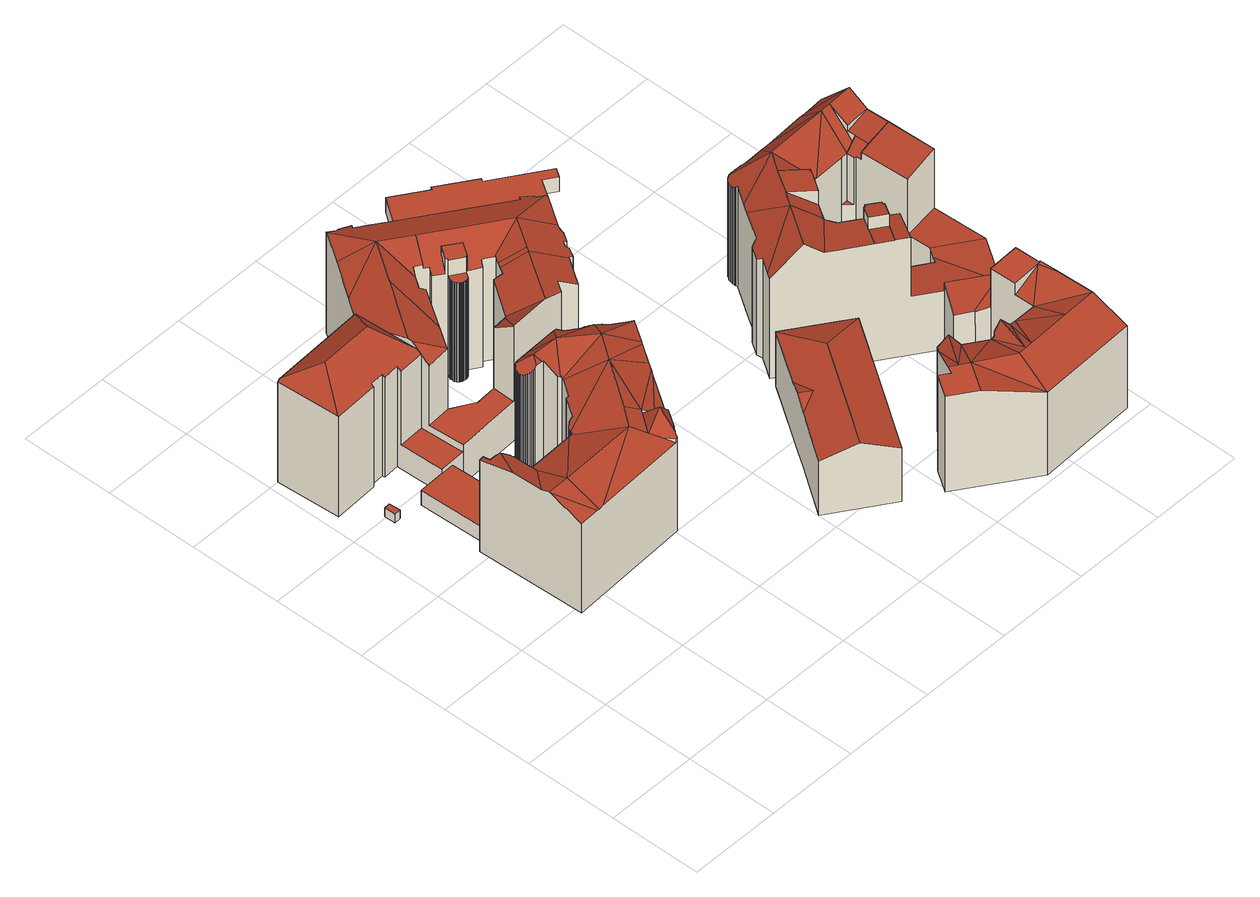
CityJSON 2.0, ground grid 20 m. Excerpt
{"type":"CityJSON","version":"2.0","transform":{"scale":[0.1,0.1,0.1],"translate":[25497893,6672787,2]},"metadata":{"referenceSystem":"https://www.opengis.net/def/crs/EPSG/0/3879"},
"CityObjects":{
"building1":{"type":"Building","attributes":{"dateOfConstruction":"2012-01-01","measuredHeight":2.1,"usage":"Muu rakennus","roofType":"1000"},"address":[{"Country":"Finland","Locality":"Helsinki"}],"geometry":[{"type":"Solid","lod":"2","boundaries":[[[[0,1,2,3]],[[4,5,6,7]],[[4,3,2,5]],[[5,2,1,6]],[[6,1,0,7]],[[7,0,3,4]]]],"semantics":{"surfaces":[{"type":"RoofSurface"},{"type":"GroundSurface"},{"type":"WallSurface"}],"values":[[0,1,2,2,2,2]]}}]},
"building2":{"type":"Building","attributes":{"dateOfConstruction":"2012-01-01","measuredHeight":3.6,"usage":"Autotalli","roofType":"1000"},"address":[{"Country":"Finland","Locality":"Helsinki"}],"geometry":[{"type":"Solid","lod":"2","boundaries":[[[[8,9,10,11,12,13,14,15,16,17,18,19,20,21,22,23,24,25]],[[26,27,28,29,30,31,32,33,34,35,36,37,38,39,40,41,42,43]],[[26,25,24,27]],[[27,24,23,28]],[[28,23,22,29]],[[29,22,21,30]],[[30,21,20,31]],[[31,20,19,32]],[[32,19,18,33]],[[33,18,17,34]],[[34,17,16,35]],[[35,16,15,36]],[[36,15,14,37]],[[37,14,13,38]],[[38,13,12,39]],[[39,12,11,40]],[[40,11,10,41]],[[41,10,9,42]],[[42,9,8,43]],[[43,8,25,26]]]],"semantics":{"surfaces":[{"type":"RoofSurface"},{"type":"GroundSurface"},{"type":"WallSurface"}],"values":[[0,1,2,2,2,2,2,2,2,2,2,2,2,2,2,2,2,2,2,2]]}}]},
"building3":{"type":"Building","attributes":{"dateOfConstruction":"1928-01-01","measuredHeight":29.9,"class":"Asuinkerrostalot","function":"Muut kerrostalot","usage":"Asuinrakennus","roofType":"3200;1000","storeysAboveGround":7},"address":[{"Country":"Finland","Locality":"Helsinki","ThoroughfareNumber":"6","ThoroughfareName":"Pormestarinrinne","PostCode":"00160"}],"geometry":[{"type":"Solid","lod":"2","boundaries":[[[[44,45,46,47]],[[48,49,50,51,52,53]],[[54,55,56,57,58,59,60,61,62,45,44,63]],[[64,57,56,65]],[[66,67,68,69,70,64,65,71,72,73,74,75,76,77,78,79,80,81]],[[73,72,54,63,82,74]],[[69,59,58,70]],[[65,56,55,71]],[[81,50,49,66]],[[82,47,46,83,77,76,75,74]],[[63,44,47,82]],[[68,67,66,49,48,53,60,59,69]],[[71,55,54,72]],[[70,58,57,64]],[[62,61,52,51,50,81,80,79,78,77,83]],[[62,83,46,45]],[[52,61,60,53]]]],"semantics":{"surfaces":[{"type":"RoofSurface"},{"type":"WallSurface"},{"type":"GroundSurface"}],"values":[[0,0,0,1,2,1,1,1,1,1,0,1,1,1,1,0,1]]}}]},
"building4":{"type":"Building","attributes":{"dateOfConstruction":"1897-01-01","measuredHeight":27.4,"class":"Asuinkerrostalot","function":"Muut kerrostalot","usage":"Asuinrakennus","roofType":"2100;2100;2100;2100;3900","storeysAboveGround":5},"address":[{"Country":"Finland","Locality":"Helsinki","ThoroughfareNumber":"2","ThoroughfareName":"Satamakatu","PostCode":"00160"}],"geometry":[{"type":"Solid","lod":"2","boundaries":[[[[84,85,86,87]],[[88,89,90,91]],[[92,93,94,95]],[[96,97,98,99]],[[100,101,102,103]],[[104,105,106,107]],[[108,109,89,88]],[[110,111,112,113]],[[114,115,116,117]],[[118,119,98,120,121,122,123]],[[124,125,126,127,128]],[[129,130,131,98]],[[107,106,132,133]],[[87,86,134,135]],[[136,137,96,99]],[[138,139,140,141]],[[142,143,109,108]],[[144,145,146,147]],[[148,149,150,151,152,104,107,133,84,87,135,153,154,155,92,95,156,157,158,159,160,161,162,163,164,165,142,108,88,91,166,167,168,169,170,171,172,100,103,173,174,175,176,177,178,179,180,181,182,183,184,185,114,117,186,187,110,113,188,189,190,191,192,193,194,195,196,197,198,199,200,201,202,203,204,205,206,207,208,209,210,211,138,141,212,213,214,215,216,144,147,217,218,219,220,221,222,223,224,225,226,227,228]],[[175,174,229,230,231,232]],[[233,234,235,236,237,238,239,240,241,242,243,146,145,244,131]],[[150,149,245,246,247]],[[220,240,239,221]],[[169,248,249,170]],[[250,128,127,251]],[[224,236,235,225]],[[136,252,253,254,255]],[[211,256,139,138]],[[227,257,258,228]],[[159,259,260,160]],[[223,237,236,224]],[[202,261,262,203]],[[136,255,258,257]],[[193,263,264,194]],[[195,265,266,196]],[[191,267,268,192]],[[131,269,270,232,231]],[[160,260,271,161]],[[272,123,122,164,163,273,274,275]],[[216,215,276,277,278]],[[156,279,280,157]],[[130,233,131]],[[164,122,121,165]],[[257,137,136]],[[201,200,281,282,283]],[[284,285,286,247,246,253,287]],[[148,228,258,255,254,288]],[[275,274,251]],[[98,230,229,289,102,101,290,291,249,248,292,293,294,90,89,109,143,120]],[[98,131,231,230]],[[226,234,233,130,129,97,96,137,257,227]],[[222,238,237,223]],[[150,247,286,151]],[[97,129,98]],[[245,288,254,253,246]],[[269,295,296]],[[170,249,291,171]],[[91,90,294,166]],[[190,297,267,191]],[[133,132,85,84]],[[204,298,299,205]],[[181,300,301,182]],[[205,299,302,206]],[[303,304,284,305,118]],[[272,275,251,127]],[[179,306,307,180]],[[176,175,232,270,308]],[[217,243,242,218]],[[147,146,243,217]],[[168,292,248,169]],[[194,264,265,195]],[[131,244,278,277,269]],[[209,309,310,210]],[[118,123,272,127]],[[126,303,118,127]],[[210,310,256,211]],[[148,288,245,149]],[[144,216,278,244,145]],[[184,311,312,185]],[[151,286,285,304,303,126,125,313,152]],[[304,285,284]],[[189,314,297,190]],[[206,302,315,296,295,316,207]],[[317,269,296,315]],[[318,319,320,134,86,85,132,106,105]],[[180,307,300,181]],[[172,290,101,100]],[[218,242,241,219]],[[177,321,322,323,324,178]],[[178,324,306,179]],[[214,325,276,215]],[[252,99,305,287]],[[208,326,309,209]],[[182,301,327,183]],[[225,235,234,226]],[[185,312,115,114]],[[305,99,119,118]],[[99,98,119]],[[136,99,252]],[[183,327,311,184]],[[141,140,328,212]],[[167,293,292,168]],[[198,329,330,199]],[[277,276,325,331,328,140,139,256,310,309,326,316,295,269]],[[142,165,121,120,143]],[[201,283,261,202]],[[199,330,281,200]],[[253,252,287]],[[135,134,320,153]],[[221,239,238,222]],[[219,241,240,220]],[[212,328,331,213]],[[323,322,317]],[[332,188,113,112]],[[186,333,334,187]],[[196,266,335,197]],[[197,335,329,198]],[[213,331,325,214]],[[152,313,124,128,250,318,105,104]],[[171,291,290,172]],[[161,271,336,162]],[[305,284,287,305,118]],[[117,116,333,186]],[[313,125,124]],[[95,94,279,156]],[[173,289,229,174]],[[176,308,321,177]],[[103,102,289,173]],[[158,337,259,159]],[[166,294,293,167]],[[322,321,308,270,269,317]],[[317,315,302,299,298,262,261,283,282]],[[187,334,111,110]],[[154,338,339,155]],[[155,339,93,92]],[[203,262,298,204]],[[332,112,111,334,333,116,115,312,311,327,301,300,307,306,324,323,317,282,281,330,329,335,266,265,264,263,268,267,297,314]],[[157,280,337,158]],[[273,163,162,336]],[[154,153,320,319,338]],[[273,336,271,260,259,337,280,279,94,93,339,338,319,318,250,251,274]],[[188,332,314,189]],[[207,316,326,208]],[[119,98,119,118]],[[192,268,263,193]]]],"semantics":{"surfaces":[{"type":"WallSurface"},{"type":"RoofSurface"},{"type":"GroundSurface"}],"values":[[0,0,0,1,0,0,0,0,0,1,1,1,0,0,1,0,0,0,2,0,1,0,0,0,1,0,1,0,0,0,0,0,0,0,0,0,1,0,0,0,0,1,0,1,0,1,0,0,1,1,0,0,0,1,1,1,0,0,0,0,0,0,0,1,1,0,0,0,0,0,0,1,0,1,1,0,0,0,0,0,0,0,0,1,1,0,0,0,0,0,0,0,0,0,0,0,1,1,0,0,0,0,0,1,0,0,0,1,0,0,0,0,1,0,0,0,0,0,0,0,0,0,0,1,0,0,0,0,0,0,1,1,0,0,0,0,1,0,0,0,1,0,0,0,0]]}}]},
"building5":{"type":"Building","attributes":{"dateOfConstruction":"1912-01-01","measuredHeight":28.3,"class":"Asuinkerrostalot","function":"Muut kerrostalot","usage":"Asuinrakennus","roofType":"2100;2100;2100;1000;2100","storeysAboveGround":6},"address":[{"Country":"Finland","Locality":"Helsinki","ThoroughfareNumber":"4","ThoroughfareName":"Satamakatu","PostCode":"00160"}],"geometry":[{"type":"Solid","lod":"2","boundaries":[[[[340,341,342,343,344,345,346,347,348,349,350,351]],[[352,353,354,355,356,357,358,359]],[[360,361,354,353]],[[362,363,364,365,366]],[[367,368,369,370]],[[371,372,373,374]],[[375,376,377,378,379,380,381]],[[382,383,384,385]],[[386,387,388,389,342,341,340]],[[390,391,392,393]],[[394,395,391,390]],[[381,380,396,397]],[[374,373,398,399]],[[399,398,368,367]],[[400,401,402,392,391,395,403,404,405,406,407,408,409,410,411,412,413,414,415,416,417,418,419,420,421,422,423,369,368,398,373,372,424]],[[425,426,427,428]],[[389,343,342]],[[429,430,431,432]],[[433,421,420,434]],[[435,404,403,436]],[[437,438,439,440,441,442]],[[389,443,444,445,446,447,437,442,448,449,450,451,452,453,454,455,384,383,456,345,344]],[[457,458,459,460,388,387,386]],[[460,461,462,463,464,389,388]],[[432,431,465,466]],[[467,408,407,468]],[[469,438,437,447]],[[422,470,471,423]],[[436,403,395,394]],[[379,378,472,473]],[[474,411,410,475]],[[476,477,465,431,430,478,479,480,481,469,447,361,360]],[[482,483,484,485,477,476,486,487]],[[488,406,405,489]],[[490,491,492,493,494,495,496,497,498,499]],[[500,481,480,501]],[[496,495,494,502,365,364,503,504,505,506,507]],[[500,508,439,438,469,481]],[[509,510,511,512,513,514,461,460,459,458]],[[369,423,471,377,376,515,370]],[[385,384,455,516]],[[517,397,396,518,519,520,521]],[[475,410,409,522]],[[396,380,379,473,523,524,427,426,525,526,447,446,445,444,443,518]],[[527,401,400,528]],[[529,530,356,355,526,525,426,425]],[[531,532,533,534,490,499,535,457,386,340,351]],[[536,448,442,441]],[[537,402,401,527]],[[538,462,461,514]],[[539,428,427,524,540,541,542]],[[389,344,343]],[[366,365,502,543]],[[464,520,519,443,389]],[[493,543,502,494]],[[346,345,456,544]],[[545,412,411,474]],[[546,413,412,545]],[[454,453,452,451,450,547,548,549,550,551,516,455]],[[552,415,414,553]],[[544,456,383,382]],[[468,407,406,488]],[[554,449,448,536]],[[535,555,509,458,457]],[[498,555,535,499]],[[489,405,404,435]],[[556,557,487,486,476,360,558,559]],[[560,478,430,429]],[[561,479,478,560]],[[377,471,470,541,540,562,472,378]],[[508,500,501,561,560,429,432,466,485,484,483,482,563,564,565,566,567,568,569,570,534,533,532,531,351,350,349,348,347,346,544,382,385,516,551,550,549,548,547,554,536,441,440,439],[530,529,425,428,539,542,571,433,434,572,573,574,575,552,553,546,545,474,475,522,467,468,488,489,435,436,394,390,393,537,527,528,576,371,374,399,367,370,515,376,375,381,397,517,521,577,578,538,514,513,512,511,510,579,580,507,506,505,504,503,581,582,583,359,358,357,356]],[[364,363,584,585,583,582,581,503]],[[538,578,577,521,520,464,463,462]],[[501,480,479,561]],[[528,400,424,576]],[[576,424,372,371]],[[547,450,449,554]],[[482,487,557,563]],[[583,585,352,359]],[[422,421,433,571,542,541,470]],[[434,420,419,572]],[[572,419,418,573]],[[573,418,417,574]],[[534,570,569,568,567,566,565,564,556,559,362,366,543,493,492,491,490]],[[523,562,540,524]],[[393,392,402,537]],[[362,559,558,360,353,352,585,584,363]],[[361,447,526,355,354]],[[553,414,413,546]],[[563,557,556,564]],[[574,417,416,575]],[[522,409,408,467]],[[473,472,562,523]],[[555,498,497,496,507,580,579,510,509]],[[466,465,477,485]],[[575,416,415,552]],[[443,519,518]]]],"semantics":{"surfaces":[{"type":"WallSurface"},{"type":"RoofSurface"},{"type":"GroundSurface"}],"values":[[0,0,1,1,0,0,0,0,1,0,0,0,0,0,1,0,1,0,0,0,0,1,1,1,0,0,1,0,0,0,0,1,0,0,1,0,0,0,0,0,0,0,0,1,0,0,0,0,0,0,0,1,1,1,0,0,0,0,0,0,0,0,0,1,0,0,1,0,0,1,2,0,0,0,0,0,0,0,0,0,0,0,0,0,0,0,1,1,0,0,0,0,0,0,0,0,0]]}}]},
"building6":{"type":"Building","attributes":{"dateOfConstruction":"1869-01-01","measuredHeight":16.2,"class":"Toimistorakennukset","function":"Toimistorakennukset","usage":"Liikerakennus","roofType":"3200;3500","storeysAboveGround":3},"address":[{"Country":"Finland","Locality":"Helsinki","ThoroughfareNumber":"9a","ThoroughfareName":"Satamakatu","PostCode":"00160"}],"geometry":[{"type":"Solid","lod":"2","boundaries":[[[[586,587,588,589,590,591,592,593,594,595]],[[596,597,598]],[[599,598,597,600,601,602,594,593,592,591,590,589]],[[603,604,605,602,601]],[[606,607,603,601,600,596,598,599]],[[596,600,597]],[[608,604,603,607,606]],[[588,587,608,606,599,589]],[[587,586,595,605,604,608]],[[594,602,605,595]]]],"semantics":{"surfaces":[{"type":"GroundSurface"},{"type":"RoofSurface"},{"type":"WallSurface"}],"values":[[0,1,2,1,1,1,1,2,2,2]]}}]},
"building7":{"type":"Building","attributes":{"dateOfConstruction":"1938-01-01","measuredHeight":23.6,"class":"Asuinkerrostalot","function":"Muut kerrostalot","usage":"Liikerakennus","roofType":"2100;1000;2100;2100","storeysAboveGround":6},"address":[{"Country":"Finland","Locality":"Helsinki","ThoroughfareNumber":"1a","ThoroughfareName":"Luotsikatu","PostCode":"00160"}],"geometry":[{"type":"Solid","lod":"2","boundaries":[[[[609,610,611,612]],[[613,614,615]],[[616,617,618,619]],[[620,621,614,613,622,623,624,625,626]],[[627,628,629,630,631,632,633]],[[634,635,636]],[[632,637,624,623,633]],[[638,639,640,609,612]],[[641,610,619,618,642,635,634,629,628,643]],[[644,645,646,647]],[[627,648,643,628]],[[633,623,622,649]],[[644,626,625,650,651,645]],[[652,653,648,627,654]],[[655,656,657,646,645,651]],[[637,658,650,625,624]],[[653,652,659,660]],[[661,636,642,618,617]],[[630,662,631]],[[663,611,610,641]],[[655,651,650,658,664,662,665]],[[662,664,631]],[[622,613,649]],[[630,629,665]],[[629,634,636,665]],[[649,613,615,666]],[[666,615,667,668]],[[640,669,616,610,609]],[[664,658,637]],[[636,661,670]],[[636,635,642]],[[630,665,662]],[[614,621,667,615]],[[627,649,654]],[[656,655,665,670,661,617,616]],[[656,616,669,657]],[[620,671,672,668,667,621]],[[665,636,670]],[[672,659,652,654,649,666,668]],[[648,653,660,671,620,626,644,647,639,638,663,641,643]],[[619,610,616]],[[627,633,649]],[[639,647,646,657,669,640]],[[638,612,611,663]],[[672,671,660,659]],[[631,664,637,632]]]],"semantics":{"surfaces":[{"type":"RoofSurface"},{"type":"WallSurface"},{"type":"GroundSurface"}],"values":[[0,0,1,1,0,0,0,1,1,1,1,0,1,1,0,0,1,0,0,1,1,0,0,0,0,0,0,0,0,1,1,0,0,0,1,1,1,0,0,2,0,0,1,1,1,0]]}}]},
"building8":{"type":"Building","attributes":{"dateOfConstruction":"2003-01-01","measuredHeight":3.6,"class":"Talousrakennukset","function":"Talousrakennukset","usage":"Talousrakennus","roofType":"1000","storeysAboveGround":1},"address":[{"Country":"Finland","Locality":"Helsinki","ThoroughfareNumber":"4","ThoroughfareName":"Kanavaranta","PostCode":"00160"}],"geometry":[{"type":"Solid","lod":"2","boundaries":[[[[673,674,675,676]],[[677,678,679,680]],[[681,682,683,684]],[[685,681,684,686]],[[682,681,685,687,678,677,688,689,674,673]],[[678,687,690,679]],[[682,673,676,683]],[[688,677,680,691]],[[674,689,692,675]],[[689,688,691,692]],[[687,685,686,690]],[[676,675,692,691,680,679,690,686,684,683]]]],"semantics":{"surfaces":[{"type":"WallSurface"},{"type":"RoofSurface"},{"type":"GroundSurface"}],"values":[[0,0,0,0,1,0,0,0,0,0,0,2]]}}]},
"building9":{"type":"Building","attributes":{"dateOfConstruction":"1910-01-01","measuredHeight":31.8,"class":"Asuinkerrostalot","function":"Muut kerrostalot","usage":"Asuinrakennus","roofType":"2100;2100;2100"},"address":[{"Country":"Finland","Locality":"Helsinki","ThoroughfareNumber":"11","ThoroughfareName":"Satamakatu","PostCode":"00160"}],"geometry":[{"type":"Solid","lod":"2","boundaries":[[[[693,694,695,696]],[[697,698,699,700]],[[701,702,703,704]],[[705,706,707,708]],[[709,710,711,712,713,714,715,716,717,718]],[[719,720,721,722]],[[723,724,725,726,727,728,729,730,731,732,733,734]],[[708,707,735,736,737,738,739]],[[740,741,742,743,744]],[[745,746,747,748]],[[704,703,749,750]],[[751,752,753,754]],[[755,756,757,758]],[[759,760,761]],[[762,763,764,765]],[[766,767,768,769]],[[770,771,706,705,772]],[[763,762,773]],[[774,775,776,777,778,779,780,781]],[[765,764,782,783,784,785,697]],[[786,787,788,789,743,742,790,791,760,759,792,793]],[[782,794,783]],[[795,796,797,798,799,800,801]],[[712,711,802,803]],[[696,695,804,805]],[[806,741,740,807]],[[808,801,800,809]],[[810,811,812,813]],[[796,814,739,738,815,816,817,797]],[[769,768,746,745]],[[700,818,819,820,821,757,756,747,746,768,767,822,823,824,825,826,827,728,727]],[[736,735,720,719]],[[828,773,762,765,829,830]],[[831,823,822,832]],[[772,705,833]],[[799,798,834,835,809]],[[836,837,793,792,694,693,805,804,778,777]],[[838,839,840,841]],[[842,843,844,845]],[[845,844,846,847]],[[841,840,843,842]],[[807,848,849,850,851,852,853,854,855,856,857,858,734,733,732,731,730,729,859,860,861,862,831,832,766,769,745,748,755,758,863,864,865,866,867,868,869,870,751,754,871,701,704,750,810,813,838,841,842,845,847,872,873,874,875,876,877,878,879,880,881,882,806],[788,787,786,793,837,836,777,776,775,774,883,884,885,886,887,888,817,816,815,738,737,736,719,722,717,716,715,714,889,789]],[[868,890,891,869]],[[892,893,894]],[[895,833,705,708,739,814,796,795]],[[758,757,821,863]],[[693,696,805]],[[856,896,897,857]],[[774,781,898,883]],[[695,828,830]],[[750,749,811,810]],[[748,747,756,755]],[[780,779,697,700]],[[892,894,898,781,780,700,899]],[[813,812,839,838]],[[778,804,695,697,779]],[[695,830,829,765,697]],[[869,891,900,870]],[[885,884,883,898,894,893,901]],[[862,824,823,831]],[[819,818,902,867,866,865]],[[809,800,799]],[[697,785,698]],[[861,825,824,862]],[[722,721,718,717]],[[867,902,890,868]],[[903,904,770,772,833]],[[809,835,899,700,727,726,725,724]],[[754,753,905,871]],[[871,905,702,701]],[[885,901,906,886]],[[729,728,827,859]],[[859,827,826,860]],[[763,907,908,909,741,806,882,881,880,879,878,877,794,782,764]],[[870,900,752,751]],[[770,904,770,710,709,771]],[[791,908,907,910,761,760]],[[903,911,904]],[[912,913,896,856,855,854]],[[742,741,909,790]],[[802,711,710,770,904,911]],[[808,809,913,912]],[[864,820,819,865]],[[860,826,825,861]],[[832,822,767,766]],[[858,914,723,734]],[[828,915,907,763,773]],[[857,897,914,858]],[[853,852,851,850,849,848,807,740,803,802,911,903,833,895,795,801,808,912,854]],[[909,908,791,790]],[[834,798,797,817,888,887,886,906,916]],[[740,744,713,712,803]],[[846,699,698,785,784,783,794,877,876,875,874,873,872,847]],[[771,709,718,721,720,735,707,706]],[[863,821,820,864]],[[809,724,723,914,897,896,913]],[[916,906,901,893,892,899,835]],[[910,907,915,761]],[[713,744,743,789,889,714]],[[700,699,846,844,843,840,839,812,811,749,703,702,905,753,752,900,891,890,902,818]],[[694,792,759,761,915,828,695]],[[834,916,835]]]],"semantics":{"surfaces":[{"type":"WallSurface"},{"type":"RoofSurface"},{"type":"GroundSurface"}],"values":[[0,1,0,0,0,0,0,0,1,0,0,0,0,0,1,0,0,0,0,1,0,1,1,0,0,0,0,0,0,0,1,0,0,0,0,1,0,0,0,0,0,2,0,0,1,0,1,0,0,0,0,0,1,1,0,1,1,0,0,0,0,0,1,0,0,0,1,1,0,0,0,0,0,0,0,0,1,0,0,1,1,1,0,0,0,0,1,0,0,0,0,1,0,1,0,1,1,0,0,1,1,0]]}}]}
},
"vertices":[
[47,745,75],[61,746,75],[59,770,75],[46,769,75],[46,769,54],[59,770,54],[61,746,54],[47,745,54],
[123,613,79],[202,616,76],[203,617,76],[204,617,76],[205,617,76],[206,618,76],[207,618,76],[207,619,76],[208,619,76],[208,620,76],[209,621,76],[209,622,76],[210,623,76],[210,624,76],[210,625,76],[210,626,76],[205,754,76],[119,749,79],[119,749,43],[205,754,43],[210,626,43],[210,625,43],[210,624,43],[210,623,43],[209,622,43],[209,621,43],[208,620,43],[208,619,43],[207,619,43],[207,618,43],[206,618,43],[205,617,43],[204,617,43],[203,617,43],[202,616,43],[123,613,43],
[59,922,325],[174,928,325],[218,996,278],[9,985,278],[177,765,85],[178,752,85],[235,755,85],[234,768,85],[230,850,85],[174,847,85],[12,847,273],[109,852,273],[108,858,277],[139,860,277],[140,854,273],[174,856,274],[174,847,267],[230,850,267],[229,860,274],[12,848,274],[139,860,26],[108,858,26],[178,752,26],[177,765,26],[174,847,26],[174,856,26],[140,854,26],[109,852,26],[12,847,26],[12,848,26],[4,985,26],[9,985,26],[218,996,26],[222,996,26],[229,860,26],[230,850,26],[234,768,26],[235,755,26],[4,985,274],[222,996,274],
[148,597,16],[148,597,247],[150,596,247],[150,596,16],[290,552,16],[290,552,236],[292,555,236],[292,555,16],[160,591,16],[160,591,246],[162,589,245],[162,589,16],[496,546,238],[505,560,238],[444,598,267],[398,480,255],[313,568,16],[313,568,239],[316,568,239],[316,568,16],[123,613,16],[123,613,243],[133,614,243],[133,614,16],[289,550,16],[289,550,236],[332,701,16],[332,701,240],[332,703,240],[332,703,16],[336,695,16],[336,695,244],[335,696,243],[335,696,16],[344,459,267],[374,500,267],[287,546,237],[286,544,237],[285,541,237],[282,541,236],[129,451,266],[175,379,237],[178,379,237],[176,453,267],[129,452,267],[533,601,238],[536,605,238],[482,651,267],[133,597,247],[133,597,16],[152,596,247],[152,596,16],[416,465,246],[488,535,238],[495,703,16],[495,703,240],[498,702,239],[498,702,16],[287,547,16],[287,547,237],[514,695,16],[514,695,236],[516,693,237],[516,693,16],[407,410,16],[405,411,16],[395,396,16],[395,391,16],[131,377,16],[155,595,16],[157,594,16],[159,592,16],[164,588,16],[165,586,16],[166,584,16],[167,582,16],[168,580,16],[169,577,16],[170,575,16],[172,537,16],[285,541,16],[286,544,16],[294,557,16],[296,559,16],[299,561,16],[301,563,16],[304,565,16],[307,566,16],[310,567,16],[344,609,16],[348,607,16],[377,650,16],[370,653,16],[369,687,16],[349,687,16],[347,687,16],[345,688,16],[344,689,16],[342,690,16],[340,691,16],[339,692,16],[337,693,16],[334,698,16],[333,699,16],[331,705,16],[331,707,16],[331,709,16],[331,711,16],[331,713,16],[332,714,16],[332,716,16],[333,718,16],[334,720,16],[335,721,16],[336,723,16],[338,724,16],[339,726,16],[341,727,16],[342,728,16],[344,729,16],[346,729,16],[348,730,16],[349,730,16],[458,737,16],[460,720,16],[486,703,16],[489,703,16],[492,703,16],[501,702,16],[504,701,16],[506,699,16],[509,698,16],[512,696,16],[518,690,16],[520,688,16],[522,686,16],[523,683,16],[525,680,16],[526,677,16],[526,675,16],[552,657,16],[558,656,16],[567,651,16],[432,452,16],[434,450,16],[348,607,239],[373,643,237],[374,646,237],[377,650,239],[566,650,238],[567,651,237],[558,656,238],[552,657,240],[526,675,241],[526,677,240],[525,680,239],[523,683,238],[522,686,238],[520,688,237],[518,690,237],[513,696,236],[405,411,257],[397,398,257],[395,396,254],[301,563,236],[304,565,237],[128,470,260],[173,522,241],[398,480,246],[399,437,290],[431,446,253],[434,450,246],[492,703,241],[432,452,238],[434,450,237],[167,582,243],[168,580,243],[342,728,246],[344,729,245],[332,714,240],[332,716,240],[333,718,241],[334,720,242],[331,711,239],[331,713,239],[420,703,267],[375,651,238],[169,577,242],[276,541,236],[172,537,242],[173,537,241],[173,537,236],[509,698,237],[510,698,237],[512,696,237],[164,588,244],[165,586,244],[339,726,246],[340,726,247],[341,727,247],[379,410,246],[392,391,246],[395,391,249],[363,432,246],[407,410,253],[344,609,237],[310,567,238],[307,566,237],[299,561,236],[296,559,236],[294,557,236],[449,736,241],[376,732,243],[331,709,239],[346,729,245],[348,730,244],[344,689,250],[342,690,249],[349,730,244],[190,380,237],[392,391,237],[363,432,255],[347,687,253],[345,688,252],[370,653,240],[486,703,243],[489,703,242],[339,692,246],[337,693,245],[131,377,237],[331,707,239],[362,731,244],[458,737,238],[363,704,267],[126,536,260],[156,594,248],[155,595,247],[369,687,258],[365,687,258],[353,687,258],[349,687,255],[506,699,237],[460,720,245],[340,691,247],[501,702,238],[336,723,244],[338,724,245],[504,701,238],[331,705,239],[334,698,242],[333,699,241],[335,721,243],[170,575,242],[166,584,243],[157,594,247],[159,592,246],
[222,996,253],[252,1041,253],[257,1048,253],[309,1124,254],[351,1186,255],[351,1187,255],[351,1187,5],[351,1186,5],[309,1124,5],[257,1048,5],[252,1041,5],[222,996,5],[480,885,260],[489,899,260],[495,909,260],[504,923,260],[504,923,5],[495,909,5],[489,899,5],[480,885,5],[532,870,288],[538,879,288],[463,768,288],[412,815,251],[411,814,251],[409,814,251],[376,763,288],[415,950,5],[415,950,250],[415,951,250],[415,951,5],[414,946,5],[414,946,250],[414,947,250],[414,947,5],[418,965,5],[421,962,5],[421,962,288],[418,965,288],[418,965,251],[398,979,252],[398,979,5],[373,1177,5],[373,1177,253],[397,1168,250],[397,1168,5],[228,879,288],[251,912,288],[312,1001,288],[368,1084,288],[416,937,5],[416,937,250],[415,938,250],[415,938,5],[416,936,5],[416,936,250],[406,991,259],[406,991,5],[414,949,250],[414,949,5],[414,943,250],[414,941,250],[414,940,250],[417,935,250],[418,933,250],[419,932,250],[420,931,250],[422,931,250],[423,930,250],[424,929,250],[426,929,250],[427,928,250],[429,928,250],[430,928,250],[432,928,250],[433,928,250],[435,928,250],[436,929,250],[437,929,250],[439,930,250],[440,931,250],[441,932,250],[447,941,250],[419,959,250],[414,944,250],[482,938,5],[482,938,258],[474,927,252],[474,927,5],[610,856,5],[610,856,254],[613,848,250],[613,848,5],[441,932,5],[440,931,5],[418,933,5],[417,935,5],[678,965,255],[682,962,253],[682,962,5],[678,965,5],[665,974,5],[665,974,255],[427,1044,288],[458,1023,288],[490,1001,288],[520,982,288],[579,942,288],[665,982,252],[649,999,250],[642,990,255],[620,1005,255],[561,1044,255],[470,1106,255],[410,1147,255],[390,1160,255],[366,1176,255],[229,871,286],[283,838,252],[309,877,252],[313,883,252],[365,963,253],[354,970,260],[356,971,260],[370,993,260],[603,830,250],[603,830,5],[423,930,5],[422,931,5],[640,900,253],[447,941,288],[419,959,288],[437,992,288],[437,992,269],[427,928,5],[426,929,5],[592,829,254],[594,832,254],[616,865,253],[623,863,250],[634,881,251],[636,893,253],[554,773,5],[573,801,5],[592,829,5],[594,832,5],[573,801,254],[554,773,254],[420,931,5],[419,932,5],[235,755,102],[249,756,102],[305,759,102],[375,763,102],[376,811,102],[332,808,102],[330,808,102],[286,834,102],[284,836,102],[231,832,102],[636,893,5],[634,881,5],[376,811,251],[411,814,5],[409,814,5],[376,811,5],[332,808,5],[330,808,5],[640,900,5],[282,836,250],[282,836,5],[283,838,5],[309,877,5],[313,883,5],[365,963,5],[419,959,5],[390,1160,5],[396,998,5],[396,998,259],[396,998,267],[381,1008,267],[381,1008,5],[424,929,5],[469,970,269],[450,942,251],[488,934,259],[502,925,259],[414,941,5],[414,943,5],[488,934,5],[502,925,5],[228,879,5],[229,871,5],[231,832,5],[235,755,5],[231,832,250],[665,982,5],[414,940,5],[354,970,5],[450,942,5],[450,942,288],[449,943,288],[449,943,5],[375,763,288],[366,1176,5],[429,928,5],[430,928,5],[642,990,5],[620,1005,5],[561,1044,5],[470,1106,5],[410,1147,5],[433,928,5],[432,928,5],[649,999,5],[284,836,250],[507,770,272],[523,794,272],[513,842,288],[464,768,288],[616,865,5],[623,863,5],[469,970,288],[523,794,5],[507,770,5],[464,768,5],[463,768,5],[376,763,5],[375,763,5],[305,759,5],[249,756,5],[447,941,5],[439,930,5],[437,929,5],[436,929,5],[435,928,5],[414,944,5],[370,993,5],[356,971,5],[284,836,5],[286,834,5],[412,815,5],[457,880,5],[466,893,5],[457,880,251],[466,893,251],
[903,424,16],[716,150,16],[654,192,16],[592,234,16],[663,337,16],[685,370,16],[707,402,16],[779,508,16],[780,509,16],[903,425,16],[708,354,160],[685,370,160],[663,337,149],[592,234,149],[707,402,149],[779,508,149],[780,509,149],[798,403,178],[903,424,149],[903,425,149],[654,192,178],[709,272,178],[716,150,149],
[1043,278,161],[1138,301,171],[1054,359,171],[1012,298,160],[918,194,227],[899,206,257],[857,145,257],[1072,264,160],[1072,264,256],[1140,267,256],[1140,267,171],[882,218,23],[882,218,231],[963,164,227],[964,163,227],[964,163,228],[969,160,235],[969,160,23],[933,1,227],[1150,10,227],[1147,90,259],[1074,87,259],[981,83,259],[965,83,259],[949,82,259],[1144,167,259],[1142,210,259],[1136,210,256],[967,87,257],[1012,298,23],[1045,276,23],[1045,276,161],[1138,301,23],[1142,210,256],[1150,10,23],[984,181,23],[984,181,63],[983,182,63],[983,182,23],[933,1,23],[874,129,259],[973,165,238],[973,165,63],[780,105,259],[780,105,23],[834,69,259],[1074,164,63],[1072,264,63],[1045,276,63],[989,165,257],[810,151,259],[810,151,23],[1073,207,256],[1026,164,227],[1054,359,23],[1013,164,227],[1074,164,227],[854,141,259],[876,209,231],[838,151,259],[1045,276,160],[1073,207,227],[830,137,23],[830,137,259],
[901,1143,39],[889,1125,39],[889,1125,3],[901,1143,3],[611,1265,39],[645,1315,39],[645,1315,3],[611,1265,3],[794,1223,39],[790,1217,39],[790,1217,3],[794,1223,3],[719,1274,39],[719,1274,3],[715,1268,39],[841,1109,39],[863,1143,39],[715,1268,3],[841,1109,3],[863,1143,3],
[1113,627,140],[1113,627,256],[1112,644,256],[1112,644,140],[1110,703,323],[1041,764,252],[1019,763,252],[976,698,323],[959,772,5],[959,772,241],[962,772,241],[962,772,5],[976,468,287],[976,468,315],[995,496,309],[995,496,280],[1026,475,309],[1026,475,279],[1048,459,279],[1048,459,142],[1102,424,142],[1102,424,5],[1048,459,5],[1026,475,5],[1023,476,5],[1023,476,309],[1001,499,5],[1001,499,308],[1026,482,308],[1026,482,5],[851,621,252],[888,677,252],[891,682,252],[896,689,252],[900,695,252],[925,732,252],[925,732,5],[900,695,5],[896,689,5],[891,682,5],[888,677,5],[851,621,5],[998,494,309],[998,494,5],[995,496,5],[955,523,5],[955,523,281],[1138,301,150],[1200,393,150],[1123,456,140],[1123,455,140],[1110,436,140],[928,756,5],[928,756,240],[929,758,240],[929,758,5],[964,771,242],[964,771,5],[951,772,5],[951,772,241],[954,772,240],[954,772,5],[931,760,5],[931,760,240],[932,762,240],[932,762,5],[1116,613,259],[1116,613,277],[1136,614,282],[1135,663,296],[1189,665,296],[1187,706,323],[1133,704,323],[926,751,5],[926,751,241],[926,753,241],[926,753,5],[1007,447,286],[1007,447,315],[976,468,286],[1135,663,283],[1026,640,5],[1028,640,5],[1029,640,5],[1097,643,5],[1097,643,256],[1029,640,257],[1028,640,257],[1026,640,258],[1187,707,322],[1139,768,253],[1130,768,253],[1126,768,253],[1116,613,5],[1121,507,5],[1123,456,5],[1123,455,5],[1121,507,140],[1121,507,277],[1115,624,259],[1115,624,5],[1184,770,253],[875,480,295],[949,549,277],[948,550,278],[949,550,278],[925,567,300],[900,584,324],[844,501,324],[1004,392,296],[1004,392,150],[1098,643,256],[1098,643,140],[1200,393,5],[1138,301,5],[844,501,323],[900,584,323],[967,770,5],[967,770,243],[969,769,244],[969,769,5],[949,548,277],[949,548,5],[949,549,5],[948,550,5],[941,768,244],[938,767,243],[936,766,242],[934,764,241],[925,748,242],[924,745,243],[924,743,245],[924,740,246],[924,737,248],[924,735,250],[1135,645,283],[1135,663,277],[1135,645,256],[924,745,5],[925,748,5],[950,429,295],[968,580,278],[919,613,323],[1098,643,5],[1113,627,5],[972,768,5],[972,768,246],[974,766,247],[974,766,5],[976,765,5],[976,765,249],[978,763,251],[978,763,5],[980,761,254],[980,761,5],[1004,392,5],[981,408,5],[950,429,5],[894,467,5],[875,480,5],[844,501,5],[794,536,5],[802,548,5],[823,579,5],[821,592,5],[840,620,5],[924,735,5],[924,737,5],[924,740,5],[924,743,5],[934,764,5],[936,766,5],[938,767,5],[941,768,5],[941,769,5],[943,770,5],[946,771,5],[948,771,5],[956,772,5],[1019,763,5],[1041,764,5],[1126,768,5],[1130,768,5],[1139,768,5],[1184,770,5],[1187,707,5],[1187,706,5],[1189,665,5],[1191,616,5],[1195,511,5],[1025,642,5],[998,626,5],[995,624,5],[996,622,5],[968,580,5],[949,550,5],[1110,436,5],[943,770,243],[946,771,242],[950,659,323],[998,626,313],[998,626,272],[894,467,295],[823,579,252],[821,592,242],[1025,642,260],[949,659,323],[948,771,241],[995,624,314],[941,769,244],[981,408,295],[1003,441,288],[956,772,240],[996,622,313],[1191,616,296],[1195,511,296],[1195,511,150],[1137,614,282],[981,408,296],[794,536,251],[802,548,251],[840,620,242],[1137,614,283],[968,580,313]
]}
